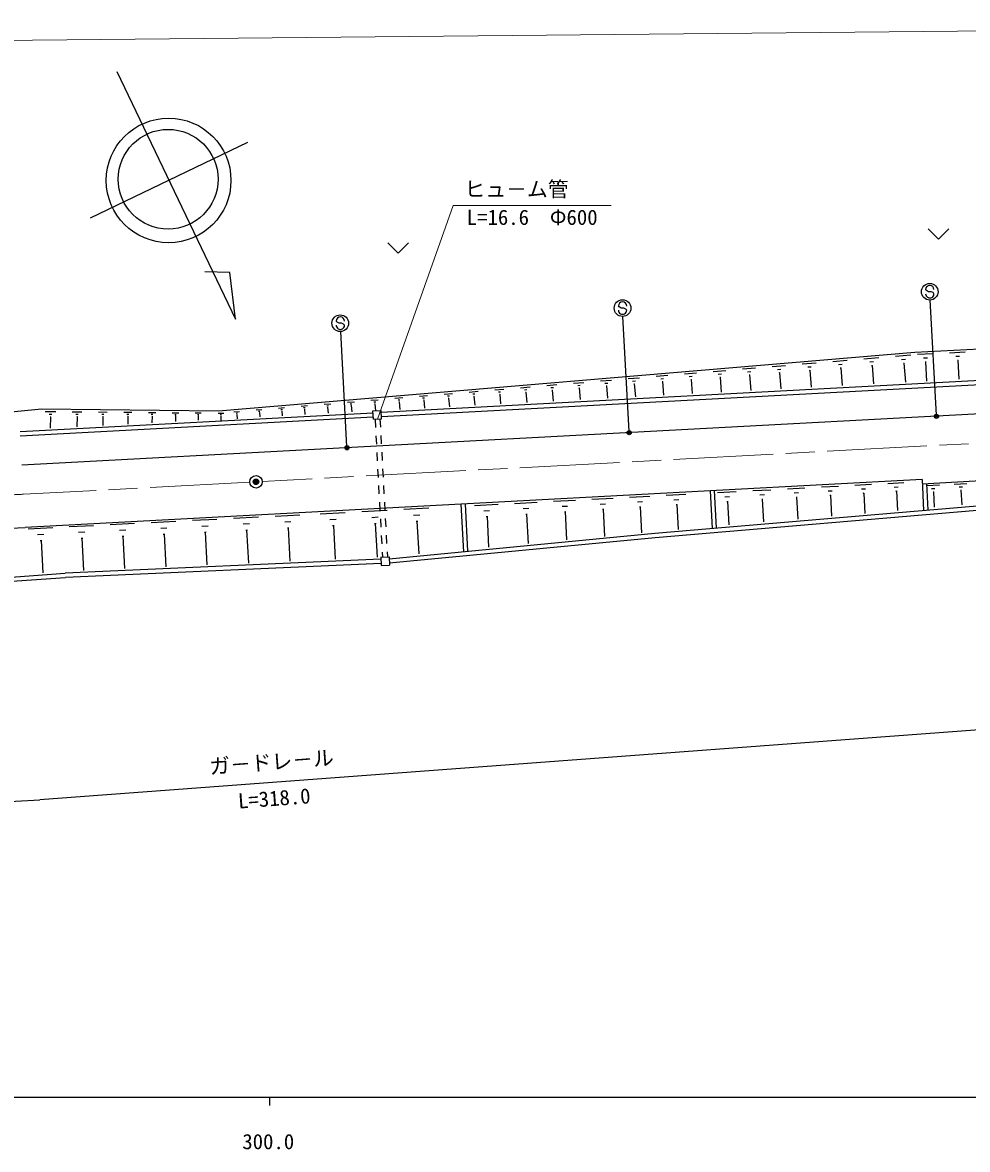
# Model space of a CAD drawing. Units: millimetres, scale not verified. Extents: x 0 to 700000, y -47500 to 447500.
# Drawn here: x 338314 to 451874, y 198715 to 334201 of the extents above; entities that cross this region are included whole.
import ezdxf
from ezdxf.enums import TextEntityAlignment as Align

# ---------------------------------------------------------------- set-up
doc = ezdxf.new("R2010")
doc.units = ezdxf.units.MM
doc.header["$LTSCALE"] = 1000
doc.header["$PDMODE"] = 32
doc.header["$PDSIZE"] = 500
doc.linetypes.add('CHAIN', pattern=[18.5, 12, -1.5, 3.5, -1.5])
for name, color, linetype, lineweight in [('M-STR-HTXT', 7, 'Continuous', 25), ('M-TTL-BAND', 7, 'Continuous', 25), ('M-TTL-LINE', 7, 'Continuous', 25), ('M-TTL-TXT', 2, 'CHAIN', 13), ('S-TTL', 7, 'Continuous', 50)]:
    doc.layers.add(name, color=color, linetype=linetype, lineweight=lineweight)
doc.styles.add('@ＭＳ ゴシック', font='')
doc.styles.add('ＭＳ ゴシック', font='')
doc.styles.get('@ＭＳ ゴシック').set_extended_font_data('@MS Gothic')
doc.styles.get('ＭＳ ゴシック').set_extended_font_data('MS Gothic')

msp = doc.modelspace()

# ---------------------------------------------------------------- linework, layer by layer
at = {"layer": 'M-STR-HTXT'}
for p, q in [((40000, 205000), (579000, 205000)), ((40000, 205000), (579000, 205000)), ((368000, 205000), (368000, 204000)), ((368000, 205000), (368000, 204000))]:
    msp.add_line(p, q, dxfattribs=at)
at = {"layer": 'M-TTL-BAND'}
for p, q in [((446949, 301982), (446850, 302100)), ((447194, 301843), (446949, 301982)), ((447495, 301840), (447194, 301843)), ((448137, 287013), (447398, 300843)), ((447740, 301728), (447495, 301840)), ((447846, 301592), (447740, 301728)), ((410026, 300008), (409927, 300126)), ((410271, 299869), (410026, 300008)), ((410572, 299867), (410271, 299869)), ((410817, 299755), (410572, 299867)), ((410923, 299619), (410817, 299755)), ((376109, 298195), (376009, 298313)), ((376354, 298056), (376109, 298195)), ((411214, 285039), (410475, 298869)), ((376654, 298054), (376354, 298056)), ((377297, 283226), (376558, 297056)), ((376900, 297942), (376654, 298054)), ((377006, 297806), (376900, 297942)), ((518562, 254012), (340378, 240756))]:
    msp.add_line(p, q, dxfattribs=at)
for centre, radius in [((447345, 301841), 1000), ((410421, 299868), 1000), ((376504, 298055), 1000), ((448145, 286863), 150), ((448145, 286863), 120), ((448145, 286863), 90), ((448145, 286863), 60), ((448145, 286863), 30), ((411222, 284889), 150), ((411222, 284889), 120), ((411222, 284889), 90), ((411222, 284889), 60), ((411222, 284889), 30), ((377305, 283076), 150), ((377305, 283076), 120), ((377305, 283076), 90), ((377305, 283076), 60), ((377305, 283076), 30)]:
    msp.add_circle(centre, radius, dxfattribs=at)
for centre, radius, start, end in [((447350, 302096), 500, 359.55488, 179.55488), ((447346, 301596), 500, 179.55488, 359.55488), ((410423, 299622), 500, 179.55488, 359.55488), ((410427, 300122), 500, 359.55488, 179.55488), ((376509, 298309), 500, 359.55488, 179.55488), ((376506, 297809), 500, 179.55488, 359.55488), ((295714, 1076352), 836789, 266.67863, 273.05969)]:
    msp.add_arc(centre, radius, start, end, dxfattribs=at)
for p in [(448145, 286863), (411222, 284889), (377305, 283076)]:
    msp.add_point(p, dxfattribs=at)
at = {"layer": 'M-TTL-LINE'}
for p, q in [((349647, 328299), (363911, 298540)), ((365369, 319769), (346449, 310700)), ((447142, 309395), (448392, 308145)), ((449642, 309395), (448392, 308145)), ((382206, 307720), (383456, 306470)), ((384706, 307720), (383456, 306470)), ((363218, 304160), (360221, 304215)), ((363911, 298540), (363218, 304160)), ((445552, 294547), (361862, 287490)), ((443232, 294100), (445074, 294256)), ((461588, 295344), (445552, 294547)), ((445859, 294312), (447740, 294405)), ((449735, 294505), (451608, 294598)), ((450461, 294071), (450929, 294095)), ((424840, 292549), (426403, 292681)), ((428407, 292850), (430024, 292987)), ((432030, 293156), (433702, 293297)), ((432692, 292791), (433110, 292826)), ((435707, 293466), (437435, 293612)), ((436392, 293089), (436823, 293125)), ((436590, 292670), (436698, 292679)), ((436644, 292675), (436823, 290555)), ((439441, 293781), (441226, 293931)), ((440148, 293391), (440594, 293429)), ((440353, 292959), (440464, 292968)), ((440409, 292964), (440595, 290758)), ((443962, 293698), (444422, 293737)), ((444173, 293252), (444288, 293262)), ((444231, 293257), (444424, 290964)), ((446588, 293877), (447058, 293900)), ((446787, 293415), (446905, 293421)), ((446846, 293418), (446961, 291101)), ((450660, 293612), (450777, 293618)), ((450718, 293615), (450833, 291309)), ((465891, 291817), (381432, 287302)), ((465914, 291318), (381459, 286803)), ((411099, 291391), (412453, 291505)), ((414457, 291674), (415862, 291792)), ((415013, 291367), (415364, 291397)), ((417865, 291961), (419322, 292084)), ((418442, 291643), (418807, 291674)), ((418610, 291291), (418701, 291298)), ((421326, 292253), (422835, 292380)), ((421924, 291924), (422301, 291955)), ((422097, 291558), (422192, 291566)), ((422144, 291562), (422295, 289773)), ((425459, 292208), (425850, 292241)), ((425638, 291830), (425736, 291838)), ((425687, 291834), (425845, 289964)), ((429048, 292497), (429452, 292531)), ((429234, 292106), (429335, 292114)), ((429284, 292110), (429449, 290158)), ((432884, 292386), (432988, 292395)), ((432936, 292390), (433108, 290355)), ((395057, 290038), (396168, 290132)), ((398169, 290300), (399327, 290398)), ((398627, 290048), (398917, 290072)), ((401328, 290567), (402534, 290669)), ((401806, 290304), (402107, 290329)), ((401944, 290012), (402020, 290018)), ((401982, 290015), (402094, 288686)), ((404536, 290837), (405790, 290943)), ((405033, 290563), (405346, 290590)), ((405177, 290260), (405255, 290266)), ((405216, 290263), (405334, 288861)), ((407793, 291112), (409097, 291222)), ((408309, 290827), (408635, 290855)), ((408459, 290512), (408540, 290518)), ((408500, 290515), (408624, 289038)), ((411636, 291095), (411974, 291124)), ((411791, 290767), (411876, 290774)), ((411834, 290771), (411965, 289218)), ((415175, 291027), (415262, 291034)), ((415218, 291031), (415356, 289400)), ((418655, 291294), (418799, 289585)), ((377348, 288545), (378189, 288616)), ((380188, 288784), (381073, 288859)), ((380539, 288591), (380760, 288610)), ((383073, 289027), (384001, 289106)), ((383440, 288825), (383672, 288844)), ((383547, 288600), (383605, 288605)), ((383576, 288602), (383652, 287694)), ((386001, 289274), (386974, 289356)), ((386386, 289062), (386629, 289082)), ((386498, 288826), (386559, 288832)), ((386528, 288829), (386610, 287853)), ((388974, 289525), (389992, 289611)), ((389377, 289303), (389632, 289324)), ((389494, 289056), (389558, 289062)), ((389526, 289059), (389614, 288015)), ((391992, 289780), (393056, 289869)), ((392414, 289547), (392680, 289570)), ((392536, 289290), (392602, 289295)), ((392569, 289293), (392663, 288179)), ((395497, 289796), (395775, 289819)), ((395625, 289527), (395694, 289533)), ((395659, 289530), (395759, 288346)), ((398760, 289767), (398833, 289773)), ((398797, 289770), (398902, 288515)), ((340596, 287701), (320739, 285800)), ((380433, 287249), (338014, 284982)), ((466073, 287821), (338228, 280987)), ((361862, 287490), (340596, 287701)), ((341027, 287447), (342300, 287434)), ((344280, 287414), (345450, 287403)), ((347431, 287383), (348501, 287372)), ((350484, 287353), (351456, 287343)), ((353440, 287323), (354318, 287315)), ((356304, 287295), (357091, 287287)), ((359078, 287267), (359776, 287260)), ((361808, 287240), (362506, 287233)), ((363714, 287395), (364389, 287452)), ((363981, 287247), (364150, 287262)), ((366407, 287622), (367082, 287679)), ((366674, 287475), (366843, 287489)), ((366752, 287311), (366794, 287315)), ((366773, 287313), (366817, 286788)), ((369080, 287847), (369796, 287908)), ((369364, 287691), (369543, 287706)), ((369446, 287518), (369491, 287522)), ((369468, 287520), (369518, 286934)), ((371794, 288076), (372551, 288140)), ((372094, 287911), (372283, 287927)), ((372181, 287728), (372228, 287732)), ((372205, 287730), (372259, 287081)), ((374550, 288309), (375349, 288376)), ((374866, 288134), (375066, 288151)), ((374958, 287941), (375008, 287945)), ((374983, 287943), (375043, 287231)), ((377681, 288361), (377891, 288379)), ((377778, 288157), (377830, 288162)), ((377804, 288159), (377869, 287383)), ((380420, 287499), (381419, 287552)), ((380473, 286500), (380420, 287499)), ((380640, 288377), (380696, 288382)), ((380668, 288379), (380739, 287537)), ((381472, 286554), (381419, 287552)), ((380460, 286750), (338041, 284482)), ((341501, 287123), (341820, 287120)), ((341617, 286804), (341697, 286803)), ((341657, 286803), (341644, 285433)), ((344716, 287117), (345008, 287115)), ((344823, 286824), (344896, 286823)), ((344859, 286823), (344847, 285606)), ((347830, 287112), (348097, 287109)), ((347927, 286843), (347994, 286843)), ((347961, 286843), (347950, 285773)), ((350846, 287106), (351089, 287104)), ((350935, 286862), (350995, 286861)), ((350965, 286862), (350956, 285934)), ((353767, 287101), (353987, 287098)), ((353848, 286880), (353902, 286880)), ((353875, 286880), (353867, 286091)), ((356597, 287095), (356794, 287093)), ((356669, 286898), (356718, 286897)), ((356694, 286898), (356687, 286243)), ((359338, 287090), (359513, 287088)), ((359402, 286915), (359446, 286915)), ((359424, 286915), (359419, 286390)), ((362068, 287063), (362243, 287061)), ((362132, 286888), (362175, 286887)), ((362154, 286888), (362148, 286363)), ((364058, 287084), (364101, 287088)), ((364080, 287086), (364124, 286561)), ((380473, 286500), (381472, 286554)), ((380673, 286511), (380726, 285512)), ((381272, 286543), (381326, 285544)), ((381379, 284546), (381432, 283547)), ((380780, 284514), (380833, 283515)), ((380887, 282517), (380940, 281518)), ((381486, 282549), (381539, 281550)), ((380993, 280519), (381047, 279521)), ((381592, 280551), (381646, 279553)), ((446412, 279259), (338628, 273498)), ((414295, 272791), (494325, 279608)), ((414340, 272293), (494374, 279110)), ((446412, 279259), (446611, 275544)), ((446439, 278760), (466437, 279829)), ((381100, 278522), (381153, 277524)), ((381699, 278554), (381753, 277556)), ((420948, 277898), (421190, 273378)), ((421448, 277925), (421688, 273421)), ((421848, 277696), (424094, 277816)), ((426074, 277922), (428253, 278038)), ((430233, 278144), (432347, 278257)), ((434327, 278363), (436376, 278473)), ((435123, 277892), (435635, 277919)), ((438357, 278579), (440342, 278685)), ((439128, 278122), (439625, 278148)), ((442324, 278791), (444247, 278893)), ((443071, 278348), (443551, 278374)), ((443277, 277877), (443397, 277884)), ((443337, 277881), (443463, 275526)), ((446938, 278787), (447109, 275586)), ((446951, 278537), (448534, 278622)), ((447566, 278173), (447961, 278194)), ((447735, 277786), (447834, 277791)), ((447785, 277788), (447884, 275939)), ((450294, 278716), (451820, 278797)), ((450887, 278365), (451268, 278385)), ((451050, 277991), (451145, 277996)), ((451098, 277994), (451192, 276228)), ((381207, 276525), (381260, 275527)), ((381806, 276557), (381859, 275559)), ((397439, 276391), (400167, 276537)), ((402137, 276642), (404771, 276783)), ((406742, 276889), (409285, 277025)), ((411257, 277130), (413710, 277261)), ((412210, 276566), (412823, 276599)), ((415683, 277367), (418048, 277493)), ((416601, 276823), (417192, 276854)), ((422721, 277180), (423282, 277210)), ((422961, 276629), (423102, 276637)), ((423031, 276633), (423183, 273799)), ((426920, 277421), (427465, 277450)), ((427154, 276887), (427290, 276894)), ((427222, 276890), (427368, 274155)), ((431054, 277658), (431582, 277686)), ((431280, 277140), (431412, 277147)), ((431346, 277144), (431487, 274506)), ((435342, 277390), (435470, 277397)), ((435406, 277393), (435542, 274851)), ((439341, 277636), (439465, 277642)), ((439403, 277639), (439534, 275191)), ((374084, 275143), (377097, 275304)), ((379101, 275411), (382136, 275573)), ((384140, 275680), (387125, 275840)), ((390991, 276297), (391296, 270584)), ((391490, 276324), (391795, 270632)), ((392647, 276135), (395470, 276286)), ((393743, 275486), (394449, 275524)), ((398498, 275764), (399180, 275800)), ((398791, 275096), (398961, 275105)), ((398876, 275100), (399065, 271562)), ((403160, 276037), (403819, 276072)), ((403442, 275391), (403607, 275400)), ((403524, 275396), (403706, 271996)), ((407730, 276304), (408365, 276338)), ((408002, 275681), (408161, 275689)), ((408082, 275685), (408256, 272421)), ((412472, 275965), (412626, 275973)), ((412549, 275969), (412716, 272837)), ((416855, 276243), (417002, 276251)), ((416928, 276247), (417089, 273246)), ((343922, 273596), (346837, 273745)), ((348839, 273848), (351769, 273998)), ((353771, 274100), (356717, 274251)), ((358720, 274353), (361682, 274504)), ((359868, 273669), (360609, 273707)), ((363684, 274607), (366662, 274759)), ((364839, 273919), (365583, 273957)), ((368664, 274861), (371658, 275014)), ((369825, 274170), (370573, 274209)), ((375254, 274450), (376008, 274490)), ((375577, 273712), (375765, 273722)), ((375671, 273717), (375887, 269683)), ((380280, 274713), (381038, 274754)), ((380605, 273970), (380794, 273980)), ((380700, 273975), (380917, 269908)), ((381314, 274528), (381367, 273529)), ((381913, 274560), (381966, 273561)), ((385299, 274994), (386046, 275034)), ((385619, 274262), (385806, 274272)), ((385712, 274267), (385922, 270345)), ((394045, 274794), (394222, 274804)), ((394134, 274799), (394330, 271120)), ((338985, 273344), (341939, 273495)), ((340131, 272662), (340869, 272700)), ((345052, 272924), (345781, 272961)), ((349975, 273171), (350708, 273209)), ((350287, 272453), (350470, 272462)), ((350379, 272457), (350578, 268552)), ((354914, 273420), (355650, 273458)), ((355228, 272697), (355412, 272707)), ((355320, 272702), (355521, 268773)), ((360184, 272943), (360369, 272952)), ((360276, 272948), (360478, 268994)), ((365156, 273189), (365342, 273199)), ((365249, 273194), (365452, 269217)), ((370144, 273436), (370331, 273446)), ((370237, 273441), (370442, 269440)), ((381420, 272531), (381474, 271532)), ((382019, 272563), (382073, 271564)), ((382371, 269728), (414295, 272791)), ((340445, 271938), (340630, 271947)), ((340538, 271943), (340737, 268041)), ((345363, 272209), (345545, 272218)), ((345454, 272214), (345652, 268331)), ((382398, 269228), (414340, 272293)), ((381372, 269679), (343456, 267983)), ((381359, 269924), (382358, 269977)), ((381359, 269924), (381413, 268925)), ((381527, 270534), (381559, 269935)), ((382126, 270566), (382158, 269967)), ((382358, 269977), (382411, 268979)), ((381399, 269179), (343484, 267484)), ((381413, 268925), (382411, 268979)), ((320455, 266352), (343456, 267983)), ((320476, 265852), (343484, 267484))]:
    msp.add_line(p, q, dxfattribs=at)
for centre, radius in [((355871, 315216), 7493), ((355811, 315362), 5995)]:
    msp.add_circle(centre, radius, dxfattribs=at)
msp.add_arc((295714, 1076352), 804000, 264.9666, 273.05969, dxfattribs=at)
at = {"layer": 'M-TTL-TXT'}
for p, q in [((465483, 284285), (367124, 279027)), ((365626, 278947), (338415, 277492))]:
    msp.add_line(p, q, dxfattribs=at)
msp.add_arc((295714, 1076352), 800000, 267.95676, 273.05969, dxfattribs=at)
at = {"layer": 'S-TTL', "lineweight": 13}
for p, q in [((65433, 329399), (558582, 334201)), ((390064, 312205), (380973, 286527)), ((390064, 312205), (409064, 312205))]:
    msp.add_line(p, q, dxfattribs=at)
at = {"layer": 'S-TTL', "color": 3, "lineweight": 25}
msp.add_circle((366375, 278987), 750, dxfattribs=at)
at = {"layer": 'S-TTL', "color": 3}
msp.add_point((366375, 278987), dxfattribs=at)

# ---------------------------------------------------------------- texts
at = {"layer": 'M-STR-HTXT', "style": 'ＭＳ ゴシック'}
msp.add_text('300.0', height=1833, dxfattribs=at).set_placement((367844, 198195), align=Align.BOTTOM_CENTER)
msp.add_text('300.0', height=1833, dxfattribs=at).set_placement((367844, 198195), align=Align.BOTTOM_CENTER)
at = {"layer": 'M-TTL-BAND', "style": 'ＭＳ ゴシック'}
msp.add_text('ガ－ドレ－ル', height=1833, rotation=4.255, dxfattribs=at).set_placement((368344, 243839), align=Align.BOTTOM_CENTER)
at = {"layer": 'M-TTL-BAND', "style": '@ＭＳ ゴシック'}
msp.add_text('L=318.0', height=1833, rotation=4.255, dxfattribs=at).set_placement((368492, 241845), align=Align.TOP_CENTER)
at = {"layer": 'S-TTL', "style": 'ＭＳ ゴシック'}
msp.add_text('ヒュ－ム管', height=1833, dxfattribs=at).set_placement((391439, 312705), align=Align.BOTTOM_LEFT)
msp.add_text('L=16.6\u3000Φ600', height=1833, dxfattribs=at).set_placement((399564, 311705), align=Align.TOP_CENTER)

doc.saveas('drawing.dxf')
